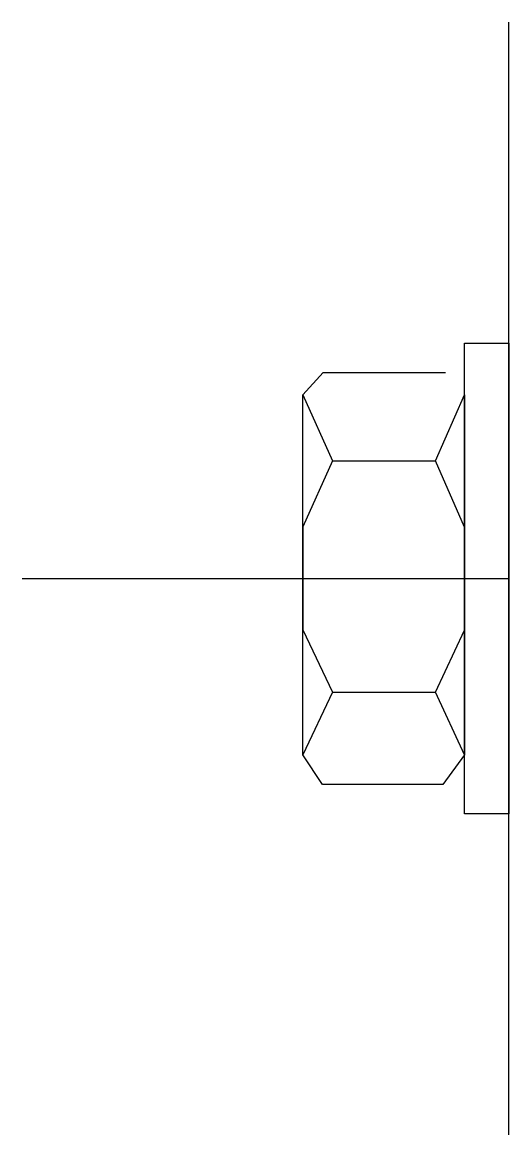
# Model space of a CAD drawing. Extents: x -13 to 0, y -14.9 to 14.9.
import ezdxf

# ---------------------------------------------------------------- set-up
doc = ezdxf.new("R2010")
doc.units = 0
doc.layers.get('0').update_dxf_attribs({"linetype": 'CONTINUOUS'})

msp = doc.modelspace()

# ---------------------------------------------------------------- linework, layer by layer
at = {"linetype": 'CONTINUOUS'}
for p, q in [((0, -14.86), (0, 14.86)), ((-1.18, 0), (-1.18, 6.29)), ((-1.18, 6.29), (0, 6.29)), ((0, 6.29), (0, -6.29)), ((-5.5, 4.91), (-4.96, 5.5)), ((-4.96, 5.5), (-1.69, 5.5)), ((-5.5, 4.91), (-4.71, 3.14)), ((-5.5, -4.71), (-5.5, 4.91)), ((-1.96, 3.14), (-1.18, 4.91)), ((-1.18, 4.91), (-1.18, 0)), ((-4.71, 3.14), (-5.5, 1.38)), ((-4.71, 3.14), (-1.96, 3.14)), ((-1.18, 1.37), (-1.96, 3.14)), ((-5.5, 1.38), (-5.5, -1.37)), ((-1.18, -1.38), (-1.18, 1.37)), ((-13, 0), (0, 0)), ((-1.18, -6.29), (-1.18, 0)), ((-1.18, 0), (-1.18, -4.71)), ((-5.5, -1.37), (-4.71, -3.04)), ((-1.96, -3.04), (-1.18, -1.38)), ((-4.71, -3.04), (-5.5, -4.71)), ((-4.71, -3.04), (-1.96, -3.04)), ((-1.18, -4.71), (-1.96, -3.04)), ((-4.98, -5.5), (-5.5, -4.71)), ((-1.18, -4.71), (-1.76, -5.5)), ((-1.76, -5.5), (-4.98, -5.5)), ((0, -6.29), (-1.18, -6.29))]:
    msp.add_line(p, q, dxfattribs=at)

doc.saveas('drawing.dxf')
